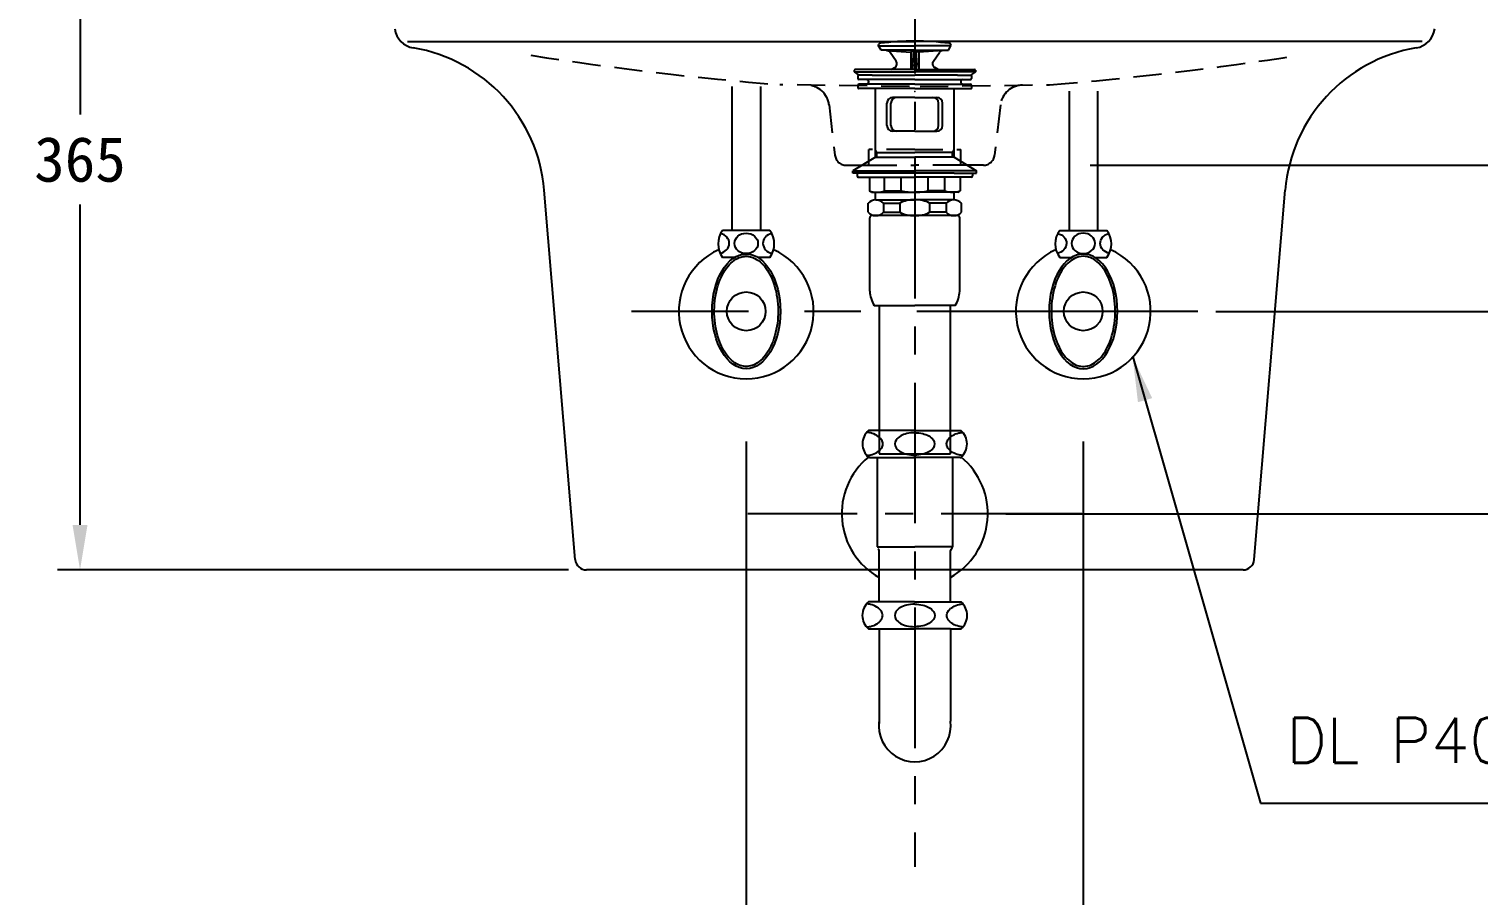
# Model space of a CAD drawing. Extents: x 0 to 3100, y 0 to 2100.
# Drawn here: x 751 to 1396, y 490 to 875 of the extents above; entities that cross this region are included whole.
import ezdxf

# ---------------------------------------------------------------- set-up
doc = ezdxf.new("R2010")
doc.units = 0
doc.header["$LTSCALE"] = 50
doc.header["$MEASUREMENT"] = 0
doc.linetypes.add('CENTER', pattern=[2, 1.25, -0.25, 0.25, -0.25])
doc.linetypes.add('HIDDEN', pattern=[0.375, 0.25, -0.125])
doc.layers.get('0').update_dxf_attribs({"linetype": 'CONTINUOUS'})
doc.layers.get('DEFPOINTS').update_dxf_attribs({"linetype": 'CONTINUOUS'})
for name, color, linetype in [('1', 2, 'CENTER'), ('2', 2, 'HIDDEN'), ('3', 3, 'CONTINUOUS'), ('4', 4, 'CONTINUOUS'), ('6', 6, 'CONTINUOUS'), ('7', 7, 'CONTINUOUS'), ('CENTER', 2, 'CENTER')]:
    doc.layers.add(name, color=color, linetype=linetype)
doc.styles.add('GHS', font='romans', dxfattribs={"bigfont": 'ghs'})
doc.dimstyles.get("Standard").update_dxf_attribs({"dimtxt": 2.5, "dimasz": 2, "dimexe": 2, "dimexo": 1, "dimgap": 1.5, "dimtad": 1, "dimdec": 0, "dimlfac": 10, "dimrnd": 0.5, "dimzin": 0, "dimdsep": 46, "dimtxsty": 'Standard', "dimcen": 0, "dimclrt": 2, "dimadec": 0, "dimazin": 0, "dimtfac": 1, "dimtdec": 0, "dimtmove": 0, "dimatfit": 3, "dimfxl": 0, "dimtolj": 1, "dimtzin": 0, "dimarcsym": 0})

# ---------------------------------------------------------------- blocks, each defined once
blk = doc.blocks.new('A$C0AD15609')
at = {"layer": '1'}
blk.add_line((148.65, 110.05), (0, 110.05), dxfattribs=at)
at = {"layer": '4'}
for p, q in [((58.08, 147.09), (53.78, 147.09)), ((74.33, 147.09), (58.08, 147.09)), ((74.33, 147.09), (90.58, 147.09)), ((90.58, 147.09), (94.87, 147.09)), ((54.18, 135.09), (53.78, 135.09)), ((54.18, 135.09), (74.33, 135.09)), ((57.53, 135.09), (57.53, 95.31)), ((94.48, 135.09), (74.33, 135.09)), ((91.13, 135.09), (91.13, 95.31)), ((94.48, 135.09), (94.87, 135.09)), ((57.53, 95.31), (74.33, 95.31)), ((58.45, 70.79), (58.45, 93.67)), ((91.13, 95.31), (74.33, 95.31)), ((90.2, 70.79), (90.2, 93.67)), ((58.45, 70.79), (53.71, 70.79)), ((74.25, 70.79), (58.45, 70.79)), ((74.25, 70.79), (74.33, 70.79)), ((74.4, 70.79), (74.33, 70.79)), ((74.4, 70.79), (90.2, 70.79)), ((90.2, 70.79), (94.94, 70.79)), ((53.71, 58.79), (58.45, 58.79)), ((58.45, 58.79), (74.25, 58.79)), ((58.45, 58.79), (58.45, 17.71)), ((90.2, 58.79), (74.4, 58.79)), ((90.2, 58.79), (90.2, 17.71)), ((90.2, 58.79), (94.94, 58.79))]:
    blk.add_line(p, q, dxfattribs=at)
for points in [[(60.13, 141.09, 0.155217), (59.54, 142.95, 0.106747), (57.48, 144.84, 0.073043), (54.71, 145.96, 0.028511), (52.98, 146.27, 0.059523)], [(66.04, 142.83, 0.32729), (66.04, 139.35, 0.106373), (68.07, 137.56, 0.071219), (70.77, 136.5, 0.057537), (74.33, 136.09, 0.057537)], [(74.33, 146.09, 0.057537), (70.77, 145.68, 0.071219), (68.07, 144.63, 0.106373), (66.04, 142.83, 0.159483)], [(74.33, 146.09, -0.057537), (77.88, 145.68, -0.071219), (80.58, 144.63, -0.106373), (82.61, 142.83, -0.159483)], [(82.61, 142.83, -0.32729), (82.61, 139.35, -0.106373), (80.58, 137.56, -0.071219), (77.88, 136.5, -0.057537), (74.33, 136.09, -0.057537)], [(88.52, 141.09, -0.155217), (89.11, 142.95, -0.106747), (91.17, 144.84, -0.073043), (93.94, 145.96, -0.028511), (95.67, 146.27, -0.059523)], [(52.98, 135.91, 0.028511), (54.71, 136.23, 0.073043), (57.48, 137.34, 0.106747), (59.54, 139.24, 0.155217), (60.13, 141.09, 0.155217)], [(95.67, 135.91, -0.028511), (93.94, 136.23, -0.073043), (91.17, 137.34, -0.106747), (89.11, 139.24, -0.155217), (88.52, 141.09, -0.155217)], [(58.45, 67.78, 0.049056), (57.4, 68.54, 0.073043), (54.63, 69.66, 0.028511), (52.9, 69.97)], [(60.05, 64.79, 0.155217), (59.46, 66.65, 0.054411), (58.51, 67.72, 0.054411)], [(58.51, 61.86, 0.054321), (59.46, 62.94, 0.155217), (60.05, 64.79)], [(65.97, 66.53, 0.32729), (65.97, 63.05, 0.106373), (67.99, 61.26, 0.071219), (70.69, 60.2, 0.057537), (74.25, 59.79, 0.057537)], [(74.33, 69.79, 0.05879), (70.69, 69.38, 0.071219), (67.99, 68.33, 0.106373), (65.97, 66.53, 0.159483)], [(74.33, 69.79, -0.05879), (77.96, 69.38, -0.071219), (80.66, 68.33, -0.106373), (82.68, 66.53, -0.159483)], [(82.68, 66.53, -0.32729), (82.68, 63.05, -0.106373), (80.66, 61.26, -0.071219), (77.96, 60.2, -0.057537), (74.4, 59.79, -0.057537)], [(88.6, 64.79, -0.155217), (89.19, 66.65, -0.05495), (90.15, 67.73, -0.05495)], [(90.14, 61.86, -0.054539), (89.19, 62.94, -0.155217), (88.6, 64.79)], [(90.2, 67.78, -0.049056), (91.25, 68.54, -0.073043), (94.02, 69.66, -0.028511), (95.75, 69.97)], [(52.9, 59.61, 0.028511), (54.63, 59.93, 0.073043), (57.4, 61.04, 0.049056), (58.45, 61.81, 0.049056)], [(95.75, 59.61, -0.028511), (94.02, 59.93, -0.073043), (91.25, 61.04, -0.049056), (90.2, 61.81, -0.049056)]]:
    blk.add_lwpolyline(points, format="xyb", dxfattribs=at)
for centre, radius, start, end in [((59.08, 141.09), 8, 131.40962, 228.59038), ((89.58, 141.09), 8, 311.40962, 48.59038), ((74.33, 110.09), 32.5, 129.44708, 240.76049), ((74.33, 110.09), 32.5, 299.23951, 50.55292), ((57.53, 93.67), 0.925, 0, 58.70259), ((91.13, 93.67), 0.925, 121.29741, 180), ((90.13, 95.31), 1, 301.29741, 0), ((59, 64.79), 8, 131.40962, 228.59038), ((89.65, 64.79), 8, 311.40962, 48.59038), ((74.33, 15.72), 16, 172.83336, 7.16664), ((74.33, 15.72), 16, 172.83336, 180)]:
    blk.add_arc(centre, radius, start, end, dxfattribs=at)
blk = doc.blocks.new('A$C6F841AA5')
at = {"layer": '6'}
for p, q in [((44.65, 130), (44.65, 66)), ((57.35, 130), (57.35, 66)), ((194.65, 127.88), (194.65, 66)), ((207.35, 127.9), (207.35, 66)), ((57.35, 66), (40.5, 66)), ((61.5, 66), (57.35, 66)), ((190.5, 66), (194.65, 66)), ((194.65, 66), (211.5, 66)), ((45.86, 54), (40.5, 54)), ((61.5, 54), (56.14, 54)), ((190.5, 54), (195.86, 54)), ((206.14, 54), (211.5, 54))]:
    blk.add_line(p, q, dxfattribs=at)
for centre in [(51, 30), (201, 30)]:
    blk.add_circle(centre, 8.62, dxfattribs=at)
for centre, radius, start, end in [((48.5, 60), 10, 143.1301, 216.8699), ((53.5, 60), 10, 323.1301, 36.8699), ((198.5, 60), 10, 143.1301, 216.8699), ((203.5, 60), 10, 323.1301, 36.8699), ((51, 30), 30, 113.91725, 66.08275), ((201, 30), 30, 113.91725, 66.08275)]:
    blk.add_arc(centre, radius, start, end, dxfattribs=at)
for centre, major_axis, start_param, end_param in [((38.23, 60.23), (-5.23, 0), 1.800504, 4.443058), ((63.68, 60.23), (5.23, 0), 1.824119, 4.49897)]:
    blk.add_ellipse(centre, major_axis=major_axis, ratio=0.866391, start_param=start_param, end_param=end_param, dxfattribs=at)
for centre, major_axis, ratio in [((51, 60.23), (5.23, 0), 0.866391), ((51, 30), (0, 25.5), 0.596529)]:
    blk.add_ellipse(centre, major_axis=major_axis, ratio=ratio, dxfattribs=at)
at = {"layer": '6', "extrusion": (0, 0, -1)}
for centre, major_axis, start_param, end_param in [((188.32, 60.23), (-5.23, 0), 1.824119, 4.49897), ((213.77, 60.23), (5.23, 0), 1.800504, 4.443058)]:
    blk.add_ellipse(centre, major_axis=major_axis, ratio=0.866391, start_param=start_param, end_param=end_param, dxfattribs=at)
for centre, major_axis, ratio in [((201, 60.23), (-5.23, 0), 0.866391), ((201, 30), (0, 25.5), 0.596529)]:
    blk.add_ellipse(centre, major_axis=major_axis, ratio=ratio, dxfattribs=at)
at = {"layer": '6'}
for points in [[(51, 54.5), (48.92, 54.5), (46.82, 53.69), (42.92, 50.45), (41.15, 48.01), (38.43, 41.98), (37.47, 38.4), (36.62, 30.88), (36.72, 26.95), (37.96, 19.6), (39.09, 16.17), (42.1, 10.58), (43.98, 8.43), (47.98, 5.78), (50.09, 5.28), (54.24, 5.89), (56.33, 7.01), (60.08, 10.84), (61.73, 13.54), (64.14, 19.97), (64.9, 23.67), (65.37, 31.29), (65.06, 35.19), (63.46, 42.33), (62.16, 45.57), (58.89, 50.67), (56.93, 52.53), (53.61, 54.19), (52.3, 54.5), (51, 54.5)], [(201, 54.5), (203.08, 54.5), (205.18, 53.69), (209.08, 50.45), (210.85, 48.01), (213.57, 41.98), (214.53, 38.4), (215.38, 30.88), (215.28, 26.95), (214.04, 19.6), (212.91, 16.17), (209.9, 10.58), (208.02, 8.43), (204.02, 5.78), (201.91, 5.28), (197.76, 5.89), (195.67, 7.01), (191.92, 10.84), (190.27, 13.54), (187.86, 19.97), (187.1, 23.67), (186.63, 31.29), (186.94, 35.19), (188.54, 42.33), (189.84, 45.57), (193.11, 50.67), (195.07, 52.53), (198.39, 54.19), (199.7, 54.5), (201, 54.5)]]:
    blk.add_open_spline(points, degree=3, knots=[0, 0, 0, 0, 0.46111, 0.46111, 0.922219, 0.922219, 1.383329, 1.383329, 1.844439, 1.844439, 2.305549, 2.305549, 2.766658, 2.766658, 3.227768, 3.227768, 3.688878, 3.688878, 4.149988, 4.149988, 4.611097, 4.611097, 5.072207, 5.072207, 5.533317, 5.533317, 5.994427, 5.994427, 6.283185, 6.283185, 6.283185, 6.283185], dxfattribs=at)
at = {"layer": 'CENTER', "color": 2, "linetype": 'CENTER', "ltscale": 2}
blk.add_line((252, 30), (0, 30), dxfattribs=at)
blk = doc.blocks.new('*D40')
at = {"layer": '3', "color": 3, "lineweight": -2}
for p, q in [((1070.38, 691.34), (1070.38, 416.12)), ((1220.38, 691.34), (1220.38, 416.12)), ((1200.38, 426.12), (1090.38, 426.12))]:
    blk.add_line(p, q, dxfattribs=at)
at = {"layer": '3', "color": 3}
for points in [[(1090.38, 429.45), (1090.38, 422.79), (1070.38, 426.12)], [(1200.38, 429.45), (1200.38, 422.79), (1220.38, 426.12)]]:
    blk.add_solid(points, dxfattribs=at)
at = {"layer": 'DEFPOINTS', "color": 0}
for p in [(1070.38, 699.34), (1220.38, 699.34), (1070.38, 426.12)]:
    blk.add_point(p, dxfattribs=at)
at = {"layer": '3', "color": 2, "insert": (1145.38, 446.12), "char_height": 20, "attachment_point": 5}
blk.add_mtext('\\A1;150', dxfattribs=at)
blk = doc.blocks.new('*D41')
at = {"color": 3, "lineweight": -2}
for p, q in [((1185.88, 659.21), (1647.76, 659.21)), ((1637.76, 639.21), (1637.76, 469.21)), ((1637.76, 259.21), (1637.76, 429.21)), ((1453.38, 239.21), (1647.76, 239.21))]:
    blk.add_line(p, q, dxfattribs=at)
at = {"color": 3}
for points in [[(1634.43, 639.21), (1641.1, 639.21), (1637.76, 659.21)], [(1634.43, 259.21), (1641.1, 259.21), (1637.76, 239.21)]]:
    blk.add_solid(points, dxfattribs=at)
at = {"layer": 'DEFPOINTS', "color": 0}
for p in [(1177.88, 659.21), (1445.38, 239.21), (1637.76, 239.21)]:
    blk.add_point(p, dxfattribs=at)
at = {"color": 2, "insert": (1637.76, 449.21), "char_height": 20, "attachment_point": 5}
blk.add_mtext('\\A1;420', dxfattribs=at)
blk = doc.blocks.new('*D42')
at = {"color": 3, "lineweight": -2}
for p, q in [((1153.38, 999.21), (1707.76, 999.21)), ((1697.76, 979.21), (1697.76, 639.21)), ((1697.76, 259.21), (1697.76, 599.21)), ((1665.76, 239.21), (1707.76, 239.21))]:
    blk.add_line(p, q, dxfattribs=at)
at = {"color": 3}
for points in [[(1694.43, 979.21), (1701.1, 979.21), (1697.76, 999.21)], [(1694.43, 259.21), (1701.1, 259.21), (1697.76, 239.21)]]:
    blk.add_solid(points, dxfattribs=at)
at = {"layer": 'DEFPOINTS', "color": 0}
for p in [(1145.38, 999.21), (1657.76, 239.21), (1697.76, 239.21)]:
    blk.add_point(p, dxfattribs=at)
at = {"color": 2, "insert": (1697.76, 619.21), "char_height": 20, "attachment_point": 5}
blk.add_mtext('\\A1;760', dxfattribs=at)
blk = doc.blocks.new('*D43')
at = {"color": 3, "lineweight": -2}
for p, q in [((1399.7, 999.21), (1528, 999.21)), ((1518, 979.21), (1518, 926.71)), ((1518, 834.21), (1518, 886.71)), ((1223.38, 814.21), (1528, 814.21))]:
    blk.add_line(p, q, dxfattribs=at)
at = {"color": 3}
for points in [[(1514.66, 979.21), (1521.33, 979.21), (1518, 999.21)], [(1514.66, 834.21), (1521.33, 834.21), (1518, 814.21)]]:
    blk.add_solid(points, dxfattribs=at)
at = {"layer": 'DEFPOINTS', "color": 0}
for p in [(1391.7, 999.21), (1215.38, 814.21), (1518, 814.21)]:
    blk.add_point(p, dxfattribs=at)
at = {"color": 2, "insert": (1518, 906.71), "char_height": 20, "attachment_point": 5}
blk.add_mtext('\\A1;185', dxfattribs=at)
blk = doc.blocks.new('*D44')
at = {"color": 3, "lineweight": -2}
for p, q in [((1546, 999.21), (1587.76, 999.21)), ((1577.76, 979.21), (1577.76, 894.21)), ((1577.76, 769.21), (1577.76, 854.21)), ((1279.38, 749.21), (1587.76, 749.21))]:
    blk.add_line(p, q, dxfattribs=at)
at = {"color": 3}
for points in [[(1574.43, 979.21), (1581.1, 979.21), (1577.76, 999.21)], [(1574.43, 769.21), (1581.1, 769.21), (1577.76, 749.21)]]:
    blk.add_solid(points, dxfattribs=at)
at = {"layer": 'DEFPOINTS', "color": 0}
for p in [(1538, 999.21), (1271.38, 749.21), (1577.76, 749.21)]:
    blk.add_point(p, dxfattribs=at)
at = {"color": 2, "insert": (1577.76, 874.21), "char_height": 20, "attachment_point": 5}
blk.add_mtext('\\A1;250', dxfattribs=at)
blk = doc.blocks.new('*D45')
at = {"color": 3, "lineweight": -2}
for p, q in [((1605.76, 999.21), (1647.76, 999.21)), ((1637.76, 979.21), (1637.76, 849.21)), ((1637.76, 679.21), (1637.76, 809.21)), ((1185.88, 659.21), (1647.76, 659.21))]:
    blk.add_line(p, q, dxfattribs=at)
at = {"color": 3}
for points in [[(1634.43, 979.21), (1641.1, 979.21), (1637.76, 999.21)], [(1634.43, 679.21), (1641.1, 679.21), (1637.76, 659.21)]]:
    blk.add_solid(points, dxfattribs=at)
at = {"layer": 'DEFPOINTS', "color": 0}
for p in [(1597.76, 999.21), (1177.88, 659.21), (1637.76, 659.21)]:
    blk.add_point(p, dxfattribs=at)
at = {"color": 2, "insert": (1637.76, 829.21), "char_height": 20, "attachment_point": 5}
blk.add_mtext('\\A1;340', dxfattribs=at)
blk = doc.blocks.new('*D46')
at = {"color": 3, "lineweight": -2}
for p, q in [((891.07, 999.21), (763.92, 999.21)), ((773.92, 979.21), (773.92, 836.71)), ((773.92, 654.21), (773.92, 796.71)), ((991.3, 634.21), (763.92, 634.21))]:
    blk.add_line(p, q, dxfattribs=at)
at = {"color": 3}
for points in [[(770.59, 979.21), (777.26, 979.21), (773.92, 999.21)], [(770.59, 654.21), (777.26, 654.21), (773.92, 634.21)]]:
    blk.add_solid(points, dxfattribs=at)
at = {"layer": 'DEFPOINTS', "color": 0}
for p in [(899.07, 999.21), (773.92, 634.21), (999.3, 634.21)]:
    blk.add_point(p, dxfattribs=at)
at = {"color": 2, "insert": (773.92, 816.71), "char_height": 20, "attachment_point": 5}
blk.add_mtext('\\A1;365', dxfattribs=at)
blk = doc.blocks.new('A$C1E9B2AF7')
at = {"layer": '2'}
for p, q in [((168.39, 35.02), (110.78, 35.79)), ((173.18, 35.02), (230.8, 35.79)), ((132.65, 26.8), (135.27, 4.42)), ((208.92, 26.8), (206.3, 4.42)), ((170.79, 7), (150.29, 7)), ((150.29, 0), (150.29, 7)), ((170.79, 7), (191.29, 7)), ((191.29, 0), (191.29, 7)), ((140.24, 0), (150.29, 0)), ((150.29, 0), (170.79, 0)), ((191.29, 0), (170.79, 0)), ((201.34, 0), (191.29, 0))]:
    blk.add_line(p, q, dxfattribs=at)
for centre, radius, start, end in [((223.44, 1464.24), 1432.88, 261.02874, 265.49028), ((118.13, 1464.24), 1432.88, 274.50972, 278.97126), ((122.72, 25.63), 10, 6.6755, 89.22558), ((218.85, 25.63), 10, 90.77442, 173.3245), ((140.24, 5), 5, 186.6755, 270), ((201.34, 5), 5, 270, 353.3245)]:
    blk.add_arc(centre, radius, start, end, dxfattribs=at)

msp = doc.modelspace()

# ---------------------------------------------------------------- linework, layer by layer
for p, q in [((919.61339, 869.21417), (1145.38081, 869.21417)), ((1371.14823, 869.21417), (1145.38081, 869.21417)), ((994.31429, 638.79545), (980.5042, 803.12622)), ((1296.44733, 638.79545), (1310.25741, 803.12622)), ((1291.46489, 634.21417), (999.29673, 634.21417))]:
    msp.add_line(p, q)
for centre, radius, start, end in [((923.88638, 876.25527), 10, 188.41438721, 260.48819556), ((1366.87523, 876.25527), 10, 279.51180444, 351.58561279), ((910.64967, 797.25576), 70.10077, 4.80375605, 80.48819556), ((1380.11195, 797.25576), 70.10077, 99.51180444, 175.19624395), ((999.29673, 639.21417), 5, 184.80375605, 270), ((1291.46489, 639.21417), 5, 270, 355.19624395)]:
    msp.add_arc(centre, radius, start, end)
at = {"layer": '1', "color": 1}
msp.add_line((1145.38081, 1017.46417), (1145.38081, 502.10936), dxfattribs=at)
at = {"layer": '3'}
for p, q in [((1130.38081, 865.40858), (1129.14949, 867.54129)), ((1129.26603, 867.33943), (1145.38081, 867.33943)), ((1145.38081, 865.40858), (1130.38081, 865.40858)), ((1132.89608, 865.22428), (1143.63081, 864.52291)), ((1137.10615, 860.52928), (1134.38794, 864.38225)), ((1145.38081, 865.40858), (1143.63081, 864.52291)), ((1143.63081, 864.52291), (1143.63081, 856.80858)), ((1144.86313, 865.14658), (1144.43081, 858.7387)), ((1161.49559, 867.33943), (1145.38081, 867.33943)), ((1145.38081, 865.40858), (1160.38081, 865.40858)), ((1145.38081, 865.40858), (1147.13081, 864.52291)), ((1145.89848, 865.14658), (1146.33081, 858.7387)), ((1157.86553, 865.22428), (1147.13081, 864.52291)), ((1147.13081, 864.52291), (1147.13081, 856.80858)), ((1153.65547, 860.52928), (1156.37367, 864.38225)), ((1160.38081, 865.40858), (1161.61213, 867.54129)), ((1135.02438, 856.80858), (1136.4719, 857.6443)), ((1144.63391, 856.80858), (1144.43081, 858.7629)), ((1144.43081, 858.7629), (1145.38081, 858.7629)), ((1146.33081, 858.7629), (1145.38081, 858.7629)), ((1146.12771, 856.80858), (1146.33081, 858.7629)), ((1155.73723, 856.80858), (1154.28971, 857.6443)), ((1118.38081, 856.40858), (1118.38081, 855.80858)), ((1118.38081, 855.80858), (1145.38081, 855.80858)), ((1118.38081, 855.80858), (1120.52303, 854.30858)), ((1128.08081, 856.80858), (1118.78081, 856.80858)), ((1120.07897, 854.10858), (1120.07897, 852.80858)), ((1126.38081, 854.30858), (1120.27897, 854.30858)), ((1145.38081, 852.30858), (1120.57897, 852.30858)), ((1126.38081, 854.30858), (1145.38081, 854.30858)), ((1145.38081, 856.80858), (1128.08081, 856.80858)), ((1145.38081, 856.80858), (1162.68081, 856.80858)), ((1172.38081, 855.80858), (1145.38081, 855.80858)), ((1164.38081, 854.30858), (1145.38081, 854.30858)), ((1145.38081, 852.30858), (1170.18264, 852.30858)), ((1162.68081, 856.80858), (1171.98081, 856.80858)), ((1164.38081, 854.30858), (1170.48264, 854.30858)), ((1172.38081, 855.80858), (1170.23859, 854.30858)), ((1170.68264, 854.10858), (1170.68264, 852.80858)), ((1172.38081, 856.40858), (1172.38081, 855.80858)), ((1120.07897, 849.80858), (1120.07897, 848.50858)), ((1145.38081, 848.30858), (1120.27897, 848.30858)), ((1145.38081, 850.30858), (1120.57897, 850.30858)), ((1127.88081, 817.71417), (1127.88081, 848.30858)), ((1145.38081, 850.30858), (1170.18264, 850.30858)), ((1145.38081, 848.30858), (1170.48264, 848.30858)), ((1162.88081, 817.71417), (1162.88081, 848.30858)), ((1170.68264, 849.80858), (1170.68264, 848.50858)), ((1133.00644, 831.80858), (1133.00644, 841.80858)), ((1134.77421, 831.80858), (1134.77421, 841.80858)), ((1145.38081, 844.30858), (1135.50644, 844.30858)), ((1145.38081, 844.30858), (1155.25518, 844.30858)), ((1155.98741, 831.80858), (1155.98741, 841.80858)), ((1157.75518, 831.80858), (1157.75518, 841.80858)), ((1145.38081, 829.30858), (1135.50644, 829.30858)), ((1145.38081, 829.30858), (1155.25518, 829.30858)), ((1128.58081, 819.80858), (1127.88081, 821.02101)), ((1127.88081, 819.80858), (1145.38081, 819.80858)), ((1128.58081, 817.71417), (1128.58081, 819.80858)), ((1162.88081, 819.80858), (1145.38081, 819.80858)), ((1162.18081, 819.80858), (1162.88081, 821.02101)), ((1162.18081, 817.71417), (1162.18081, 819.80858)), ((1127.88081, 817.71417), (1117.88081, 811.71417)), ((1127.88081, 817.71417), (1145.38081, 817.71417)), ((1162.88081, 817.71417), (1145.38081, 817.71417)), ((1162.88081, 817.71417), (1172.88081, 811.71417)), ((1117.88081, 811.71417), (1145.38081, 811.71417)), ((1117.88081, 810.71417), (1117.88081, 811.71417)), ((1127.88081, 810.71417), (1117.88081, 810.71417)), ((1119.68868, 810.71417), (1119.68868, 809.41417)), ((1120.18868, 808.91417), (1125.18868, 808.91417)), ((1125.18868, 808.91417), (1145.38081, 808.91417)), ((1125.18868, 808.91417), (1125.18868, 802.79152)), ((1162.88081, 810.71417), (1127.88081, 810.71417)), ((1131.96346, 802.79152), (1131.96346, 808.91417)), ((1139.36412, 802.79152), (1139.36412, 808.91417)), ((1172.88081, 811.71417), (1145.38081, 811.71417)), ((1165.57294, 808.91417), (1145.38081, 808.91417)), ((1151.39749, 802.79152), (1151.39749, 808.91417)), ((1158.79815, 802.79152), (1158.79815, 808.91417)), ((1162.88081, 810.71417), (1172.88081, 810.71417)), ((1165.57294, 808.91417), (1165.57294, 802.79152)), ((1170.57294, 808.91417), (1165.57294, 808.91417)), ((1171.07294, 810.71417), (1171.07294, 809.41417)), ((1172.88081, 810.71417), (1172.88081, 811.71417)), ((1126.18868, 802.21417), (1125.18868, 802.79152)), ((1126.18868, 802.21417), (1127.58868, 802.21417)), ((1127.58868, 802.21417), (1145.38081, 802.21417)), ((1127.88081, 798.80293), (1127.88081, 802.21417)), ((1131.96346, 802.79152), (1139.36412, 802.79152)), ((1163.17294, 802.21417), (1145.38081, 802.21417)), ((1158.79815, 802.79152), (1151.39749, 802.79152)), ((1162.88081, 798.80293), (1162.88081, 802.21417)), ((1164.57294, 802.21417), (1163.17294, 802.21417)), ((1164.57294, 802.21417), (1165.57294, 802.79152)), ((1124.63711, 793.25195), (1124.63711, 797.3652)), ((1128.0245, 798.80858), (1145.13711, 798.80858)), ((1131.41189, 797.3652), (1138.81256, 797.3652)), ((1131.41189, 797.3652), (1131.41189, 793.25195)), ((1131.41189, 793.25195), (1138.81256, 793.25195)), ((1138.81256, 797.3652), (1138.81256, 793.25195)), ((1162.73711, 798.80858), (1145.6245, 798.80858)), ((1151.94906, 797.3652), (1151.94906, 793.25195)), ((1159.34972, 797.3652), (1151.94906, 797.3652)), ((1159.34972, 793.25195), (1151.94906, 793.25195)), ((1159.34972, 797.3652), (1159.34972, 793.25195)), ((1166.1245, 793.25195), (1166.1245, 797.3652)), ((1125.38081, 758.20623), (1125.38081, 790.80858)), ((1145.38081, 791.80858), (1126.38081, 791.80858)), ((1162.73711, 791.80858), (1145.38081, 791.80858)), ((1162.18081, 791.80858), (1162.73711, 791.80858)), ((1162.73711, 791.80858), (1163.13711, 791.80858)), ((1164.38081, 791.80858), (1162.88081, 791.80858)), ((1165.38081, 758.20623), (1165.38081, 790.80858)), ((1165.38081, 785.44434), (1165.38081, 790.80858)), ((1127.38081, 751.80858), (1145.38081, 751.80858)), ((1129.50581, 751.80858), (1129.50581, 685.80858)), ((1163.3808, 751.80858), (1145.38081, 751.80858)), ((1161.25581, 685.80858), (1161.25581, 751.80858)), ((1129.50581, 685.80858), (1161.25581, 685.80858))]:
    msp.add_line(p, q, dxfattribs=at)
for centre, radius, start, end in [((1130.23081, 867.33943), 1.1, 97.32041367, 169.42619898), ((1145.38081, 749.40858), 120, 90, 97.32041367), ((1132.7537, 863.22932), 2, 35.20232507, 86.26180949), ((1145.38081, 749.40858), 120, 82.67958633, 90), ((1158.00792, 863.22932), 2, 93.73819051, 144.79767493), ((1160.53081, 867.33943), 1.1, 10.57380102, 82.67958633), ((1135.4719, 859.37635), 2, 300, 35.20232507), ((1155.28971, 859.37635), 2, 144.79767493, 240), ((1118.78081, 856.40858), 0.4, 90, 180), ((1120.27897, 854.10858), 0.2, 90, 180), ((1120.57897, 852.80858), 0.5, 180, 270), ((1123.88081, 851.30858), 1, 270, 90), ((1166.88081, 851.30858), 1, 90, 270), ((1170.18264, 852.80858), 0.5, 270, 0), ((1170.48264, 854.10858), 0.2, 0, 90), ((1171.98081, 856.40858), 0.4, 0, 90), ((1120.57897, 849.80858), 0.5, 90, 180), ((1120.27897, 848.50858), 0.2, 180, 270), ((1170.18264, 849.80858), 0.5, 0, 90), ((1170.48264, 848.50858), 0.2, 270, 0), ((1135.50644, 841.80858), 2.5, 90, 180), ((1137.27421, 841.80858), 2.5, 90, 180), ((1153.48741, 841.80858), 2.5, 0, 90), ((1155.25518, 841.80858), 2.5, 0, 90), ((1135.50644, 831.80858), 2.5, 180, 270), ((1137.27421, 831.80858), 2.5, 180, 270), ((1153.48741, 831.80858), 2.5, 270, 0), ((1155.25518, 831.80858), 2.5, 270, 0), ((1120.18868, 809.41417), 0.5, 180, 270), ((1170.57294, 809.41417), 0.5, 270, 0), ((1128.57607, 812.39338), 10.18185, 250.56792502, 289.43207498), ((1145.18867, 831.6665), 29.45658, 258.59556617, 270.3737354), ((1145.57295, 831.6665), 29.45658, 269.6262646, 281.40443383), ((1162.18555, 812.39338), 10.18185, 250.56792502, 289.43207498), ((1128.0245, 794.10078), 4.70435, 43.94093732, 136.05906268), ((1128.0245, 796.51638), 4.70435, 223.94093732, 316.05906268), ((1144.91492, 785.2041), 13.60629, 89.06429532, 116.64718661), ((1144.91492, 805.41305), 13.60629, 243.35281339, 270.93570468), ((1145.8467, 785.2041), 13.60629, 63.35281339, 90.93570468), ((1145.8467, 805.41305), 13.60629, 269.06429532, 296.64718661), ((1162.73711, 794.10078), 4.70435, 43.94093732, 136.05906268), ((1162.73711, 796.51638), 4.70435, 223.94093732, 316.05906268), ((1126.38081, 790.80858), 1, 90, 180), ((1164.38081, 790.80858), 1, 0, 90), ((1138.36921, 758.75516), 13, 182.42004342, 212.30000816), ((1152.3924, 758.75516), 13, 327.69999184, 357.57995658)]:
    msp.add_arc(centre, radius, start, end, dxfattribs=at)
at = {"layer": '7', "extrusion": (0, 1, 0)}
for p, q in [((1145.38081, 847.05418, -14.18423), (1145.38081, 847.05418, 445.81577)), ((1145.38081, 847.05418, 445.81577), (1145.38081, 847.05418, -14.18423)), ((1145.38081, 847.05418, -14.18423), (1145.38081, 847.05418, 445.81577)), ((1145.38081, 847.05418, 445.81577), (1145.38081, 847.05418, -14.18423)), ((1145.38081, 847.05416, -14.18423), (1145.38081, 847.05418, -14.18423)), ((1145.38081, 847.05418, -14.18423), (1145.38081, 847.05416, -14.18423)), ((1145.38081, 847.05416, -14.18423), (1145.38081, 847.05418, -14.18423)), ((1145.38081, 847.05418, -14.18423), (1145.38081, 847.05416, -14.18423)), ((1145.38081, 847.05418, 445.81577), (1145.38081, 847.0541, 445.81577)), ((1145.38081, 847.0541, 445.81577), (1145.38081, 847.05418, 445.81577)), ((1145.38081, 847.05418, 445.81577), (1145.38081, 847.0541, 445.81577)), ((1145.38081, 847.0541, 445.81577), (1145.38081, 847.05418, 445.81577)), ((1145.38081, 847.05416, 20), (1145.38081, 847.05416, 0)), ((1145.38081, 847.05416, 20), (1145.38081, 847.05416, 0)), ((1145.38081, 847.05416, 20), (1145.38081, 847.05416, 0)), ((1145.38081, 847.05416, 20), (1145.38081, 847.05416, 0)), ((1145.38081, 847.05416, 0), (1145.38081, 847.05416, -14.18423)), ((1145.38081, 847.05416, 0), (1145.38081, 847.05416, -14.18423)), ((1145.38081, 847.05416, 0), (1145.38081, 847.05416, -14.18423)), ((1145.38081, 847.05416, 0), (1145.38081, 847.05416, -14.18423)), ((1145.38081, 847.0541, 410.50779), (1145.38081, 847.0541, 445.81577)), ((1145.38081, 847.0541, 410.50779), (1145.38081, 847.0541, 445.81577))]:
    msp.add_line(p, q, dxfattribs=at)
at = {"layer": '7'}
for points, degree in [([(1145.38081, 847.05418, 0.00174), (1145.38081, 847.05418)], 1), ([(1145.38081, 847.05418, 0.00174), (1145.38081, 847.05418)], 1), ([(1145.38081, 847.05418, 0.00174), (1145.38081, 847.05418)], 1), ([(1145.38081, 847.05418, 0.00174), (1145.38081, 847.05418)], 1), ([(1145.38081, 847.05416, -14.18423), (1145.38081, 847.05416, -9.45618), (1145.38081, 847.05416, -4.7281), (1145.38081, 847.05416, 0)], 3), ([(1145.38081, 847.05416, -14.18423), (1145.38081, 847.05416, -9.45618), (1145.38081, 847.05416, -4.7281), (1145.38081, 847.05416, 0)], 3), ([(1145.38081, 847.05416, -14.18423), (1145.38081, 847.05416, -9.45618), (1145.38081, 847.05416, -4.7281), (1145.38081, 847.05416, 0)], 3), ([(1145.38081, 847.05416, -14.18423), (1145.38081, 847.05416, -9.45618), (1145.38081, 847.05416, -4.7281), (1145.38081, 847.05416, 0)], 3)]:
    msp.add_open_spline(points, degree=degree, dxfattribs=at)
for points, knots in [([(1145.38081, 847.05416, 381.33422), (1145.38081, 847.05416, 320.01361), (1145.38081, 847.05416, 258.68925), (1145.38081, 847.05416, 138.24222), (1145.38081, 847.05416, 79.11951), (1145.38081, 847.05416, 20)], [0, 0, 0, 0, 0.509143811, 0.509143811, 1, 1, 1, 1]), ([(1145.38081, 847.05416, 381.33422), (1145.38081, 847.05416, 320.01361), (1145.38081, 847.05416, 258.68925), (1145.38081, 847.05416, 138.24222), (1145.38081, 847.05416, 79.11951), (1145.38081, 847.05416, 20)], [0, 0, 0, 0, 0.509143811, 0.509143811, 1, 1, 1, 1]), ([(1145.38081, 847.05416, 381.33422), (1145.38081, 847.05416, 320.01361), (1145.38081, 847.05416, 258.68925), (1145.38081, 847.05416, 138.24222), (1145.38081, 847.05416, 79.11951), (1145.38081, 847.05416, 20)], [0, 0, 0, 0, 0.509143811, 0.509143811, 1, 1, 1, 1]), ([(1145.38081, 847.05416, 381.33422), (1145.38081, 847.05416, 320.01361), (1145.38081, 847.05416, 258.68925), (1145.38081, 847.05416, 138.24222), (1145.38081, 847.05416, 79.11951), (1145.38081, 847.05416, 20)], [0, 0, 0, 0, 0.509143811, 0.509143811, 1, 1, 1, 1]), ([(1145.38081, 847.0541, 410.50779), (1145.38081, 847.05411, 410.50773), (1145.38081, 847.05412, 410.6027), (1145.38081, 847.05414, 410.9845), (1145.38081, 847.05415, 411.24941), (1145.38081, 847.05416, 411.56248)], [0, 0, 0, 0, 0.535586593, 0.535586593, 1, 1, 1, 1]), ([(1145.38081, 847.0541, 410.50779), (1145.38081, 847.05411, 410.50773), (1145.38081, 847.05412, 410.6027), (1145.38081, 847.05414, 410.9845), (1145.38081, 847.05415, 411.24941), (1145.38081, 847.05416, 411.56248)], [0, 0, 0, 0, 0.535586593, 0.535586593, 1, 1, 1, 1]), ([(1145.38081, 847.0541, 410.50779), (1145.38081, 847.05411, 410.50773), (1145.38081, 847.05412, 410.6027), (1145.38081, 847.05414, 410.9845), (1145.38081, 847.05415, 411.24941), (1145.38081, 847.05416, 411.56248)], [0, 0, 0, 0, 0.535586593, 0.535586593, 1, 1, 1, 1]), ([(1145.38081, 847.0541, 410.50779), (1145.38081, 847.05411, 410.50773), (1145.38081, 847.05412, 410.6027), (1145.38081, 847.05414, 410.9845), (1145.38081, 847.05415, 411.24941), (1145.38081, 847.05416, 411.56248)], [0, 0, 0, 0, 0.535586593, 0.535586593, 1, 1, 1, 1]), ([(1145.38081, 847.05416, 381.33422), (1145.38081, 847.05416, 385.33847), (1145.38081, 847.05416, 389.32655), (1145.38081, 847.05416, 396.64109), (1145.38081, 847.05416, 400.03232), (1145.38081, 847.05416, 405.621), (1145.38081, 847.05416, 407.86239), (1145.38081, 847.05416, 410.85369), (1145.38081, 847.05416, 411.60554), (1145.38081, 847.05416, 411.56248)], [0, 0, 0, 0, 0.25, 0.25, 0.5, 0.5, 0.75, 0.75, 1, 1, 1, 1]), ([(1145.38081, 847.05416, 381.33422), (1145.38081, 847.05416, 385.33847), (1145.38081, 847.05416, 389.32655), (1145.38081, 847.05416, 396.64109), (1145.38081, 847.05416, 400.03232), (1145.38081, 847.05416, 405.621), (1145.38081, 847.05416, 407.86239), (1145.38081, 847.05416, 410.85369), (1145.38081, 847.05416, 411.60554), (1145.38081, 847.05416, 411.56248)], [0, 0, 0, 0, 0.25, 0.25, 0.5, 0.5, 0.75, 0.75, 1, 1, 1, 1]), ([(1145.38081, 847.05416, 381.33422), (1145.38081, 847.05416, 385.33847), (1145.38081, 847.05416, 389.32655), (1145.38081, 847.05416, 396.64109), (1145.38081, 847.05416, 400.03232), (1145.38081, 847.05416, 405.621), (1145.38081, 847.05416, 407.86239), (1145.38081, 847.05416, 410.85369), (1145.38081, 847.05416, 411.60554), (1145.38081, 847.05416, 411.56248)], [0, 0, 0, 0, 0.25, 0.25, 0.5, 0.5, 0.75, 0.75, 1, 1, 1, 1]), ([(1145.38081, 847.05416, 381.33422), (1145.38081, 847.05416, 385.33847), (1145.38081, 847.05416, 389.32655), (1145.38081, 847.05416, 396.64109), (1145.38081, 847.05416, 400.03232), (1145.38081, 847.05416, 405.621), (1145.38081, 847.05416, 407.86239), (1145.38081, 847.05416, 410.85369), (1145.38081, 847.05416, 411.60554), (1145.38081, 847.05416, 411.56248)], [0, 0, 0, 0, 0.25, 0.25, 0.5, 0.5, 0.75, 0.75, 1, 1, 1, 1])]:
    msp.add_open_spline(points, degree=3, knots=knots, dxfattribs=at)

# ---------------------------------------------------------------- block references
for name, p in [('A$C1E9B2AF7', (974.59434, 814.21417)), ('A$C6F841AA5', (1019.38081, 719.21416)), ('A$C0AD15609', (1071.05569, 549.16116))]:
    msp.add_blockref(name, p)

# ---------------------------------------------------------------- texts
at = {"color": 2, "insert": (1310.74512, 568.42751), "char_height": 20, "attachment_point": 1, "style": 'GHS'}
msp.add_mtext_dynamic_manual_height_columns('DL P4010', width=165.4740011, gutter_width=13.505, heights=[0], dxfattribs=at)

# ---------------------------------------------------------------- dimensions: what is measured, and where the dimension line sits
dim = msp.add_linear_dim(base=(773.92208, 634.21417), p1=(899.06544, 999.21417), p2=(999.29673, 634.21417), angle=90, dimstyle='Standard', override={"dimtxt": 20, "dimasz": 20, "dimexe": 10, "dimexo": 8, "dimgap": 10, "dimtih": 1, "dimtoh": 1, "dimdec": 4, "dimlfac": 1, "dimzin": 8, "dimclrd": 3, "dimclre": 3, "dimtdec": 4, "dimarcsym": 1})
dim.commit()
dim.dimension.update_dxf_attribs({"geometry": '*D46', "text_midpoint": (773.92208, 816.71417), "dimtype": 160})
for base, p1, p2, picture, middle in [((1697.76397, 239.21417), (1145.37873, 999.21417), (1657.76397, 239.21417), '*D42', (1697.76397, 619.21417)), ((1637.76397, 659.21417), (1597.76397, 999.21417), (1177.88081, 659.21417), '*D45', (1637.76397, 829.21417)), ((1517.99774, 814.21417), (1391.69617, 999.21417), (1215.38081, 814.21417), '*D43', (1517.99774, 906.71417)), ((1577.76397, 749.21417), (1537.99774, 999.21417), (1271.38081, 749.21417), '*D44', (1577.76397, 874.21417)), ((1637.76397, 239.21417), (1177.88081, 659.21417), (1445.38081, 239.21417), '*D41', (1637.76397, 449.21417))]:
    dim = msp.add_linear_dim(base=base, p1=p1, p2=p2, angle=90, dimstyle='Standard', override={"dimtxt": 20, "dimasz": 20, "dimexe": 10, "dimexo": 8, "dimgap": 10, "dimtih": 1, "dimtoh": 1, "dimdec": 4, "dimlfac": 1, "dimzin": 8, "dimclrd": 3, "dimclre": 3, "dimtdec": 4, "dimarcsym": 1})
    dim.commit()
    dim.dimension.update_dxf_attribs({"geometry": picture, "text_midpoint": middle})
at = {"layer": '3'}
dim = msp.add_linear_dim(base=(1070.38081, 426.12165), p1=(1220.38081, 699.33917), p2=(1070.38081, 699.33917), dimstyle='Standard', override={"dimtxt": 20, "dimasz": 20, "dimexe": 10, "dimexo": 8, "dimgap": 10, "dimdec": 4, "dimlfac": 1, "dimzin": 8, "dimclrd": 3, "dimclre": 3, "dimtdec": 4}, dxfattribs=at)
dim.commit()
dim.dimension.update_dxf_attribs({"geometry": '*D40', "text_midpoint": (1145.38081, 446.12165)})

# ---------------------------------------------------------------- leaders
msp.add_leader([(1242.35834, 728.93823), (1299.21974, 530.43461), (1482.10887, 530.43461)], dimstyle='Standard', override={"dimtxt": 20, "dimasz": 20, "dimexe": 10, "dimexo": 8, "dimgap": 10, "dimtad": 0, "dimtoh": 1, "dimdec": 4, "dimlfac": 1, "dimzin": 8, "dimclrd": 3, "dimclre": 3, "dimtdec": 4, "dimarcsym": 1})

doc.saveas('drawing.dxf')
